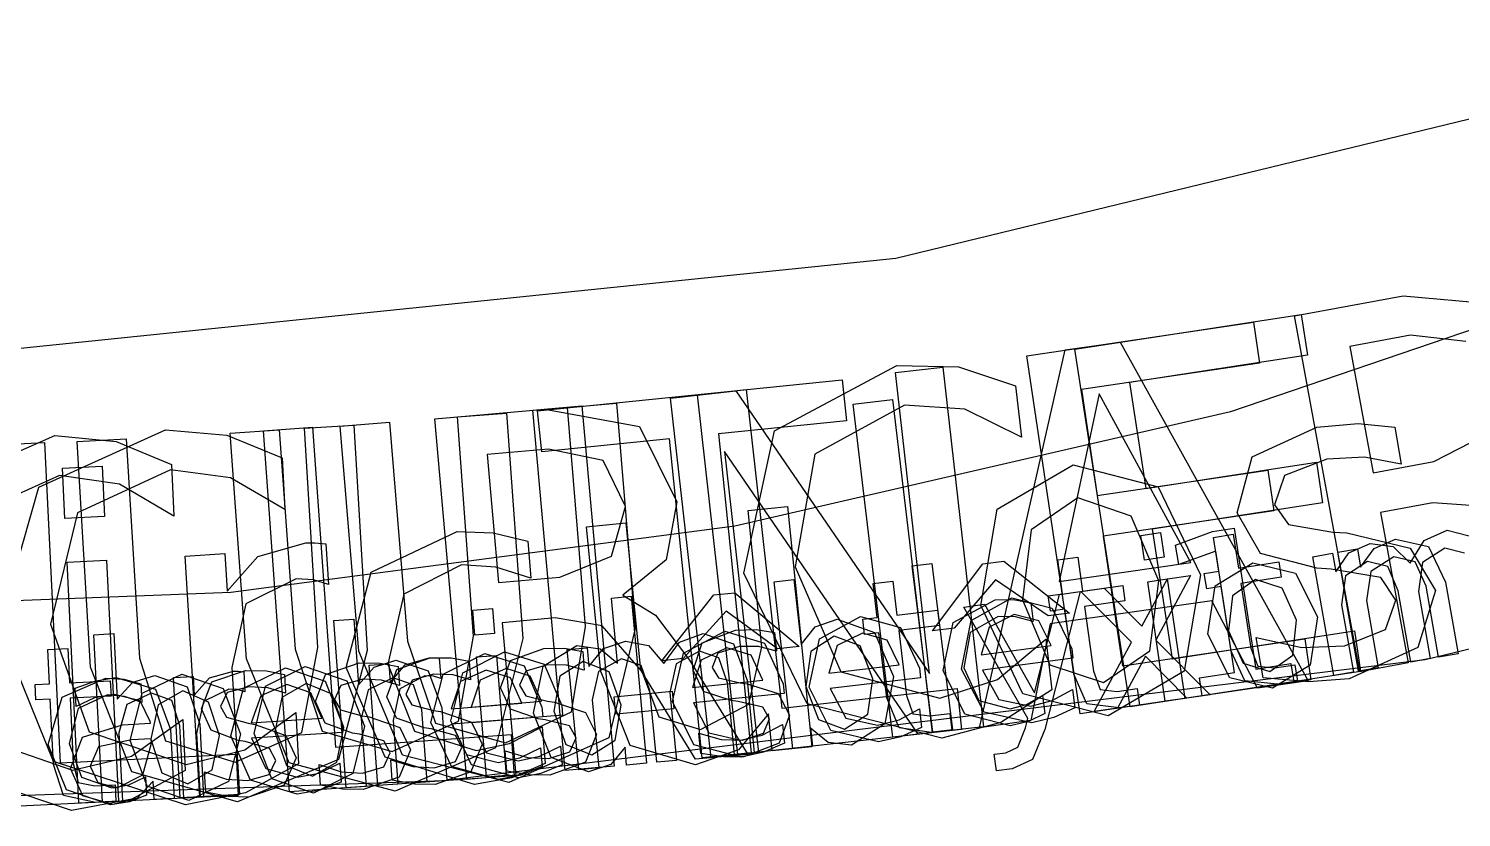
# Model space of a CAD drawing. Extents: x 0.6 to 75.4, y 0.2 to 29.1.
# Drawn here: x 61.08 to 66.25, y 14 to 16.85 of the extents above; entities that cross this region are included whole.
import ezdxf

# ---------------------------------------------------------------- set-up
doc = ezdxf.new("R2010")
doc.units = 0

msp = doc.modelspace()

# ---------------------------------------------------------------- linework, layer by layer
at = {"layer": '#controlline'}
for p, q in [((64.6854, 15.6643), (65.502492, 15.785639)), ((65.502492, 15.785639), (65.524336, 15.638491)), ((64.211182, 15.603989), (64.381599, 15.62335)), ((64.381599, 15.62335), (64.528987, 14.32524)), ((64.877283, 14.372017), (64.6854, 15.6643)), ((65.524336, 15.638491), (64.882089, 15.54312)), ((64.334482, 14.518029), (64.211182, 15.603989)), ((63.3991, 15.5118), (63.635596, 15.538639)), ((63.546488, 14.21369), (63.3991, 15.5118)), ((63.635596, 15.538639), (64.334482, 14.518029)), ((64.882089, 15.54312), (64.9389, 15.160543)), ((62.9031, 15.4686), (63.079153, 15.484376)), ((63.019739, 14.16736), (62.9031, 15.4686)), ((63.079153, 15.484376), (63.195795, 14.183136)), ((61.9312, 15.3941), (62.107513, 15.406715)), ((62.107513, 15.406715), (62.190097, 14.251965)), ((62.024398, 14.090975), (61.9312, 15.3941)), ((60.9633, 15.3432), (61.13985, 15.351864)), ((61.13985, 15.351864), (61.196503, 14.195554)), ((64.292491, 14.2984), (63.593605, 15.31901)), ((63.593605, 15.31901), (63.716905, 14.23305)), ((64.9389, 15.160543), (65.554316, 15.251929)), ((65.554316, 15.251929), (65.57616, 15.104784)), ((65.57616, 15.104784), (64.960747, 15.013395)), ((64.960747, 15.013395), (65.030284, 14.545127)), ((65.030284, 14.545127), (65.68811, 14.642812)), ((65.68811, 14.642812), (65.709954, 14.495667)), ((65.709954, 14.495667), (64.877283, 14.372017)), ((64.528987, 14.32524), (64.292491, 14.2984)), ((62.190097, 14.251965), (62.824642, 14.297347)), ((62.824642, 14.297347), (62.835253, 14.148966)), ((61.196503, 14.195554), (61.831903, 14.226686)), ((61.831903, 14.226686), (61.839185, 14.078105)), ((63.716905, 14.23305), (63.546488, 14.21369)), ((63.195795, 14.183136), (63.019739, 14.16736)), ((62.835253, 14.148966), (62.024398, 14.090975)), ((61.839185, 14.078105), (61.027232, 14.038326))]:
    msp.add_line(p, q, dxfattribs=at)
at = {"layer": '#lasercut'}
for p, q in [((62.9198, 15.4662), (64.01928, 15.578451)), ((64.01928, 15.578451), (64.034379, 15.430462)), ((62.934902, 15.318217), (62.9198, 15.4662)), ((62.630274, 15.444571), (62.807439, 15.457469)), ((62.68796, 14.652998), (62.630274, 15.444571)), ((62.807439, 15.457469), (62.866717, 14.644074)), ((64.034379, 15.430462), (63.573, 15.383356)), ((60.718816, 15.17481), (61.177531, 15.377437)), ((61.177531, 15.377437), (61.399228, 15.355791)), ((61.399228, 15.355791), (61.598299, 15.27181)), ((61.8099, 15.3848), (61.987065, 15.397697)), ((61.869178, 14.571378), (61.8099, 15.3848)), ((61.987065, 15.397697), (62.044754, 14.606122)), ((63.396281, 15.365322), (62.934902, 15.318217)), ((63.513869, 14.213612), (63.396281, 15.365322)), ((63.573, 15.383356), (63.690585, 14.231646)), ((61.598299, 15.27181), (61.5983, 15.2718)), ((61.5983, 15.2718), (61.606597, 15.085598)), ((61.194491, 15.232788), (60.857922, 15.080278)), ((61.410495, 15.201244), (61.194491, 15.232788)), ((61.606597, 15.085598), (61.410495, 15.201244)), ((62.634039, 14.345495), (62.68796, 14.652998)), ((62.866717, 14.644074), (62.768219, 14.249976)), ((62.044754, 14.606122), (62.142688, 14.30969)), ((62.022899, 14.195659), (61.869178, 14.571378)), ((61.454229, 14.219532), (61.639271, 14.352154)), ((61.639271, 14.352154), (61.647484, 14.167702)), ((62.395477, 14.235987), (62.634039, 14.345495)), ((60.893126, 14.290011), (61.241882, 14.168904)), ((62.142688, 14.30969), (62.395477, 14.235987)), ((61.241882, 14.168904), (61.454229, 14.219532)), ((62.768219, 14.249976), (62.405908, 14.092843)), ((63.690585, 14.231646), (63.513869, 14.213612)), ((61.237853, 14.023322), (60.762975, 14.183483)), ((61.647484, 14.167702), (61.454997, 14.064527)), ((62.405908, 14.092843), (62.022899, 14.195659)), ((61.454997, 14.064527), (61.237853, 14.023322))]:
    msp.add_line(p, q, dxfattribs=at)
at = {"layer": '#opensource'}
for p, q in [((64.8587, 15.6883), (65.675115, 15.814098)), ((65.675115, 15.814098), (65.697777, 15.667074)), ((65.057684, 14.397083), (64.8587, 15.6883)), ((65.697777, 15.667074), (65.056061, 15.568195)), ((63.774081, 15.393292), (64.2163, 15.62976)), ((64.2163, 15.62976), (64.438999, 15.624793)), ((64.438999, 15.624793), (64.64381, 15.555984)), ((65.056061, 15.568195), (65.114964, 15.185934)), ((64.6438, 15.556), (64.666039, 15.370944)), ((64.64381, 15.555984), (64.6438, 15.556)), ((62.54884, 15.436989), (62.946285, 15.472453)), ((62.946285, 15.472453), (63.287553, 15.408902)), ((64.24405, 15.48679), (63.919876, 15.309456)), ((64.461815, 15.47155), (64.24405, 15.48679)), ((64.666039, 15.370944), (64.461815, 15.47155)), ((62.079083, 15.403929), (62.256403, 15.41454)), ((62.256403, 15.41454), (62.305109, 14.600445)), ((62.664955, 14.135709), (62.54884, 15.436989)), ((63.287553, 15.408902), (63.422495, 15.137179)), ((61.258, 15.3548), (61.43532, 15.365411)), ((61.30671, 14.54071), (61.258, 15.3548)), ((61.43532, 15.365411), (61.482719, 14.573155)), ((62.126485, 14.611673), (62.079083, 15.403929)), ((63.66387, 14.88032), (63.774081, 15.393292)), ((62.959194, 15.327789), (62.737809, 15.308036)), ((62.737809, 15.308036), (62.77903, 14.846092)), ((63.156154, 15.286502), (62.959194, 15.327789)), ((63.919876, 15.309456), (63.848914, 14.902557)), ((63.236845, 15.120632), (63.156154, 15.286502)), ((65.114964, 15.185934), (65.729869, 15.280681)), ((65.729869, 15.280681), (65.752531, 15.133657)), ((63.186953, 14.941353), (63.236845, 15.120632)), ((63.422495, 15.137179), (63.38317, 14.928095)), ((65.752531, 15.133657), (65.137626, 15.03891)), ((65.137626, 15.03891), (65.20972, 14.571028)), ((63.000413, 14.865848), (63.186953, 14.941353)), ((63.38317, 14.928095), (63.227601, 14.800881)), ((63.848914, 14.902557), (64.014268, 14.524061)), ((62.77903, 14.846092), (63.000413, 14.865848)), ((63.89249, 14.408069), (63.66387, 14.88032)), ((63.2276, 14.8009), (63.344731, 14.72877)), ((63.227601, 14.800881), (63.2276, 14.8009)), ((62.98369, 14.718505), (62.79194, 14.701403)), ((62.79194, 14.701403), (62.841016, 14.151428)), ((63.152233, 14.690509), (62.98369, 14.718505)), ((63.293217, 14.528262), (63.152233, 14.690509)), ((63.344731, 14.72877), (63.468206, 14.56584)), ((64.579076, 14.495876), (64.753647, 14.64201)), ((64.753647, 14.64201), (64.775689, 14.458693)), ((65.20972, 14.571028), (65.867004, 14.672306)), ((65.867004, 14.672306), (65.889666, 14.52528)), ((62.068573, 14.304898), (62.126485, 14.611673)), ((62.305109, 14.600445), (62.2015, 14.207657)), ((61.45554, 14.163026), (61.30671, 14.54071)), ((61.482719, 14.573155), (61.576798, 14.275473)), ((63.48948, 14.209298), (63.293217, 14.528262)), ((63.468206, 14.56584), (63.678614, 14.226175)), ((64.014268, 14.524061), (64.371129, 14.42946)), ((64.371129, 14.42946), (64.579076, 14.495876)), ((65.889666, 14.52528), (65.057684, 14.397083)), ((64.775689, 14.458693), (64.591486, 14.341368)), ((64.378044, 14.283987), (63.89249, 14.408069)), ((64.591486, 14.341368), (64.378044, 14.283987)), ((61.576798, 14.275473), (61.828608, 14.198495)), ((61.828608, 14.198495), (62.068573, 14.304898)), ((63.678614, 14.226175), (63.48948, 14.209298)), ((62.2015, 14.207657), (61.83718, 14.055243)), ((61.83718, 14.055243), (61.45554, 14.163026)), ((62.841016, 14.151428), (62.664955, 14.135709))]:
    msp.add_line(p, q, dxfattribs=at)
at = {"layer": '#vuelocircular'}
for p, q in [((65.651044, 15.809412), (66.043499, 15.881531)), ((66.043499, 15.881531), (66.389187, 15.849857)), ((65.887175, 14.524472), (65.651044, 15.809412)), ((66.069754, 15.738659), (65.85115, 15.698496)), ((66.269691, 15.715799), (66.069754, 15.738659)), ((64.514844, 14.321545), (64.823025, 15.685602)), ((64.823025, 15.685602), (65.021382, 15.714061)), ((65.021382, 15.714061), (65.699782, 14.491561)), ((65.85115, 15.698496), (65.934976, 15.242355)), ((63.4967, 15.5236), (63.672366, 15.543243)), ((63.641785, 14.225242), (63.4967, 15.5236)), ((63.672366, 15.543243), (63.800941, 14.392713)), ((64.9465, 15.5274), (64.801503, 14.849774)), ((65.277039, 14.918001), (64.9465, 15.5274)), ((63.027559, 15.4785), (63.204594, 15.493119)), ((63.092885, 14.687522), (63.027559, 15.4785)), ((63.204594, 15.493119), (63.271718, 14.680337)), ((62.2078, 15.4108), (62.384832, 15.425419)), ((62.274927, 14.598012), (62.2078, 15.4108)), ((62.384832, 15.425419), (62.450158, 14.634438)), ((61.11961, 15.190977), (61.576479, 15.397733)), ((61.576479, 15.397733), (61.798362, 15.37809)), ((61.798362, 15.37809), (61.998184, 15.29591)), ((66.153577, 15.282526), (66.332322, 15.374985)), ((61.594743, 15.253245), (61.259565, 15.097701)), ((61.811024, 15.223651), (61.594743, 15.253245)), ((61.998184, 15.29591), (61.9982, 15.2959)), ((61.9982, 15.2959), (62.008162, 15.10978)), ((65.934976, 15.242355), (66.153577, 15.282526)), ((62.008162, 15.10978), (61.811024, 15.223651)), ((60.975773, 14.686398), (61.11961, 15.190977)), ((61.259565, 15.097701), (61.161897, 14.696376)), ((66.15057, 15.13428), (65.961227, 15.099485)), ((65.961227, 15.099485), (66.061024, 14.556419)), ((66.320981, 15.122004), (66.15057, 15.13428)), ((64.801503, 14.849774), (65.277039, 14.918001)), ((65.352485, 14.780303), (64.769544, 14.696666)), ((65.517884, 14.465456), (65.352485, 14.780303)), ((61.172719, 14.200087), (60.975773, 14.686398)), ((61.161897, 14.696376), (61.301902, 14.307787)), ((63.041933, 14.379513), (63.092885, 14.687522)), ((64.769544, 14.696666), (64.699341, 14.348017)), ((62.450158, 14.634438), (62.550951, 14.338963)), ((63.271718, 14.680337), (63.17703, 14.285305)), ((62.432269, 14.223794), (62.274927, 14.598012)), ((66.061024, 14.556419), (65.887175, 14.524472)), ((65.699782, 14.491561), (65.517884, 14.465456)), ((63.800941, 14.392713), (64.433169, 14.463367)), ((64.433169, 14.463367), (64.449679, 14.315528)), ((61.863617, 14.242373), (62.047454, 14.376663)), ((62.047454, 14.376663), (62.057332, 14.19229)), ((62.80444, 14.267705), (63.041933, 14.379513)), ((62.550951, 14.338963), (62.80444, 14.267705)), ((64.699341, 14.348017), (64.514844, 14.321545)), ((61.301902, 14.307787), (61.651736, 14.189832)), ((63.17703, 14.285305), (62.816252, 14.124681)), ((64.449679, 14.315528), (63.641785, 14.225242)), ((61.651736, 14.189832), (61.863617, 14.242373)), ((62.816252, 14.124681), (62.432269, 14.223794)), ((61.649019, 14.044219), (61.172719, 14.200087)), ((62.057332, 14.19229), (61.865785, 14.087382)), ((61.865785, 14.087382), (61.649019, 14.044219))]:
    msp.add_line(p, q, dxfattribs=at)
at = {"layer": '1mm wire outer'}
for p, q in [((65.222131, 14.981492), (65.355055, 15.030401)), ((65.355055, 15.030401), (65.432692, 15.042423)), ((65.432692, 15.042423), (65.511395, 14.533946)), ((66.0683, 14.9164), (66.119185, 14.997604)), ((66.119185, 14.997604), (66.201782, 15.035416)), ((66.201782, 15.035416), (66.313483, 15.006474)), ((65.233081, 14.910772), (65.222131, 14.981492)), ((65.366772, 14.959803), (65.233081, 14.910772)), ((65.434531, 14.522043), (65.366772, 14.959803)), ((65.717134, 14.939624), (65.787998, 14.95207)), ((65.787998, 14.95207), (65.79971, 14.885421)), ((65.79971, 14.885421), (65.847318, 14.953806)), ((65.847318, 14.953806), (65.924076, 14.986642)), ((65.924076, 14.986642), (66.007541, 14.976821)), ((66.007541, 14.976821), (66.0683, 14.91642)), ((66.193017, 14.970711), (66.112843, 14.919112)), ((66.264916, 14.952536), (66.193017, 14.970711)), ((64.345205, 14.671442), (64.526708, 14.913476)), ((64.526708, 14.913476), (64.6023, 14.9233)), ((64.6023, 14.9233), (64.839635, 14.735696)), ((65.792519, 14.510616), (65.717134, 14.939624)), ((65.914537, 14.921788), (65.835199, 14.869938)), ((65.987204, 14.903754), (65.914537, 14.921788)), ((66.025123, 14.816042), (65.987204, 14.903754)), ((66.0683, 14.91642), (66.0683, 14.9164)), ((66.112843, 14.919112), (66.098478, 14.814317)), ((64.572622, 14.855909), (64.422725, 14.681518)), ((64.762114, 14.725621), (64.572622, 14.855909)), ((65.835199, 14.869938), (65.820778, 14.765527)), ((66.070219, 14.559403), (66.025123, 14.816042)), ((66.098478, 14.814317), (66.141083, 14.571849)), ((64.839635, 14.735696), (64.762114, 14.725621)), ((65.820778, 14.765527), (65.863382, 14.523062)), ((64.422725, 14.681518), (64.345205, 14.671442)), ((65.511395, 14.533946), (65.638226, 14.553589)), ((65.638226, 14.553589), (65.648329, 14.488252)), ((66.141083, 14.571849), (66.070219, 14.559403)), ((65.3077, 14.5024), (65.434531, 14.522043)), ((65.317799, 14.437091), (65.3077, 14.5024)), ((65.648329, 14.488252), (65.317799, 14.437091)), ((65.863382, 14.523062), (65.792519, 14.510616))]:
    msp.add_line(p, q, dxfattribs=at)
at = {"layer": 'all text'}
for p, q in [((66.122944, 14.568578), (69.198456, 15.311491)), ((62.579654, 14.131293), (66.122944, 14.568578)), ((58.792676, 13.998756), (62.579654, 14.131293))]:
    msp.add_line(p, q, dxfattribs=at)
at = {"layer": 'github'}
for p, q in [((64.058, 15.4901), (64.200104, 15.507118)), ((64.20186, 14.28838), (64.058, 15.4901)), ((64.200104, 15.507118), (64.343964, 14.305398)), ((65.498272, 15.29968), (65.73115, 15.40656)), ((65.73115, 15.40656), (65.880366, 15.419739)), ((65.880366, 15.419739), (66.013496, 15.406588)), ((66.013496, 15.406588), (66.0135, 15.4065)), ((66.0135, 15.4065), (66.03588, 15.273023)), ((61.205218, 15.258831), (61.348166, 15.265774)), ((61.214021, 15.077814), (61.205218, 15.258831)), ((61.348166, 15.265774), (61.356972, 15.084757)), ((64.577915, 15.110706), (64.852308, 15.271573)), ((64.852308, 15.271573), (65.159521, 15.191986)), ((64.852308, 15.271573), (64.852308, 15.271573)), ((65.443744, 15.098097), (65.498272, 15.29968)), ((65.767839, 15.291142), (65.615216, 15.232425)), ((65.90389, 15.298197), (65.767839, 15.291142)), ((66.03588, 15.273023), (65.90389, 15.298197)), ((65.615216, 15.232425), (65.579261, 15.127021)), ((64.8691, 15.1514), (64.70133, 15.036849)), ((65.061186, 15.086354), (64.8691, 15.1514)), ((64.8691, 15.1514), (64.8691, 15.1514)), ((65.159521, 15.191986), (65.311565, 14.873947)), ((63.679153, 15.105894), (63.821554, 15.120231)), ((63.728672, 14.614464), (63.679153, 15.105894)), ((63.821554, 15.120231), (63.908891, 14.253457)), ((64.519658, 14.763277), (64.577915, 15.110706)), ((65.528416, 14.950616), (65.443744, 15.098097)), ((65.579261, 15.127021), (65.629841, 15.055845)), ((61.356972, 15.084757), (61.214021, 15.077814)), ((63.095628, 15.047107), (63.238029, 15.061444)), ((63.1485, 14.5224), (63.095628, 15.047107)), ((63.238029, 15.061444), (63.290353, 14.542153)), ((65.161347, 14.852956), (65.061186, 15.086354)), ((65.629841, 15.055845), (65.789838, 15.028272)), ((62.319, 14.883356), (62.629786, 15.030061)), ((62.629786, 15.030061), (62.759602, 15.026139)), ((62.759602, 15.026139), (62.884494, 14.9953)), ((62.884494, 14.9953), (62.8845, 14.9953)), ((62.8845, 14.9953), (62.894886, 14.861919)), ((64.70133, 15.036849), (64.6691, 14.784164)), ((65.789838, 15.028272), (65.839969, 15.025732)), ((65.839969, 15.025732), (66.068532, 14.970207)), ((61.647871, 14.94184), (61.791502, 14.950561)), ((61.700613, 14.072275), (61.647871, 14.94184)), ((61.791502, 14.950561), (61.799687, 14.81547)), ((61.909813, 14.939817), (62.082922, 14.989279)), ((62.082922, 14.989279), (62.115674, 14.988997)), ((62.115674, 14.988997), (62.155599, 14.985949)), ((62.155599, 14.985949), (62.1653, 14.8392)), ((65.732042, 14.898007), (65.528416, 14.950616)), ((66.068532, 14.970207), (66.159605, 14.817488)), ((61.2217, 14.9201), (61.364651, 14.927043)), ((61.264013, 14.049964), (61.2217, 14.9201)), ((61.364651, 14.927043), (61.406964, 14.056907)), ((61.799687, 14.81547), (61.909813, 14.939817)), ((62.645416, 14.909569), (62.436721, 14.804368)), ((62.769272, 14.902062), (62.645416, 14.909569)), ((62.894886, 14.861919), (62.769272, 14.902062)), ((65.783068, 14.894733), (65.732042, 14.898007)), ((65.962505, 14.864095), (65.783068, 14.894733)), ((62.048745, 14.859407), (61.867214, 14.768913)), ((62.111283, 14.85619), (62.048745, 14.859407)), ((62.1653, 14.8392), (62.111283, 14.85619)), ((62.228723, 14.540064), (62.319, 14.883356)), ((65.129117, 14.600271), (65.161347, 14.852956)), ((65.311565, 14.873947), (65.252535, 14.526413)), ((66.016421, 14.782437), (65.962505, 14.864095)), ((62.436721, 14.804368), (62.379164, 14.551788)), ((66.159605, 14.817488), (66.096255, 14.612059)), ((61.867214, 14.768913), (61.816476, 14.539071)), ((64.670932, 14.445134), (64.519658, 14.763277)), ((64.6691, 14.784164), (64.768705, 14.549115)), ((65.978933, 14.676776), (66.016421, 14.782437)), ((65.537431, 14.501778), (65.51299, 14.647529)), ((65.51299, 14.647529), (65.677472, 14.612017)), ((65.83117, 14.617295), (65.978933, 14.676776)), ((63.681538, 14.407237), (63.728672, 14.614464)), ((64.962115, 14.485827), (65.129117, 14.600271)), ((65.677472, 14.612017), (65.83117, 14.617295)), ((66.096255, 14.612059), (65.847911, 14.498645)), ((61.816476, 14.539071), (61.844247, 14.080996)), ((62.370187, 14.216389), (62.228723, 14.540064)), ((62.379164, 14.551788), (62.47521, 14.310392)), ((63.290353, 14.542153), (63.356972, 14.362025)), ((64.768705, 14.549115), (64.962115, 14.485827)), ((63.148507, 14.522389), (63.1485, 14.5224)), ((63.253268, 14.258545), (63.148507, 14.522389)), ((65.252535, 14.526413), (64.978912, 14.365654)), ((65.701379, 14.48826), (65.537431, 14.501778)), ((65.847911, 14.498645), (65.701379, 14.48826)), ((64.978912, 14.365654), (64.670932, 14.445134)), ((63.50708, 14.31539), (63.681538, 14.407237)), ((63.753087, 14.37223), (63.644211, 14.242433)), ((63.766493, 14.23912), (63.753087, 14.37223)), ((62.818875, 14.265384), (62.936697, 14.325277)), ((62.936697, 14.325277), (62.94697, 14.193445)), ((63.356972, 14.362025), (63.50708, 14.31539)), ((62.47521, 14.310392), (62.697621, 14.23956)), ((64.343964, 14.305398), (64.20186, 14.28838)), ((62.697621, 14.23956), (62.818875, 14.265384)), ((63.489381, 14.188526), (63.253268, 14.258545)), ((63.644211, 14.242433), (63.489381, 14.188526)), ((63.908891, 14.253457), (63.766493, 14.23912)), ((62.691536, 14.117378), (62.370187, 14.216389)), ((62.94697, 14.193445), (62.826156, 14.141903)), ((62.826156, 14.141903), (62.691536, 14.117378)), ((61.844247, 14.080996), (61.700613, 14.072275)), ((61.406964, 14.056907), (61.264013, 14.049964))]:
    msp.add_line(p, q, dxfattribs=at)
at = {"layer": 'join inner parts here'}
for p, q in [((63.367579, 14.564266), (63.555375, 14.801448)), ((63.555375, 14.801448), (63.6312, 14.8093)), ((63.6312, 14.8093), (63.863525, 14.615529)), ((63.599763, 14.742704), (63.445337, 14.57231)), ((63.785767, 14.607486), (63.599763, 14.742704)), ((61.318223, 14.658087), (61.390071, 14.661897)), ((61.350216, 14.053785), (61.318223, 14.658087)), ((61.390071, 14.661897), (61.402602, 14.424991)), ((62.649968, 14.520802), (62.800186, 14.596468)), ((62.800186, 14.596468), (62.943242, 14.551347)), ((63.863525, 14.615529), (63.785767, 14.607486)), ((61.858854, 14.46543), (62.010458, 14.53828)), ((62.010458, 14.53828), (62.15265, 14.490497)), ((62.311452, 14.548049), (62.383207, 14.553327)), ((62.34334, 14.113636), (62.311452, 14.548049)), ((62.383207, 14.553327), (62.388174, 14.485839)), ((62.388174, 14.485839), (62.442443, 14.548704)), ((62.442443, 14.548704), (62.528678, 14.574527)), ((62.528678, 14.574527), (62.545047, 14.574558)), ((62.545047, 14.574558), (62.565029, 14.573429)), ((62.565029, 14.573429), (62.5708, 14.5001)), ((62.805986, 14.536076), (62.713045, 14.494422)), ((62.893367, 14.508192), (62.805986, 14.536076)), ((62.943242, 14.551347), (63.007086, 14.402489)), ((63.445337, 14.57231), (63.367579, 14.564266)), ((61.402602, 14.424991), (61.459695, 14.48682)), ((61.459695, 14.48682), (61.539059, 14.510499)), ((61.539059, 14.510499), (61.654931, 14.469898)), ((62.015109, 14.477798), (61.921408, 14.437886)), ((62.101957, 14.448292), (62.015109, 14.477798)), ((62.15265, 14.490497), (62.213708, 14.340476)), ((62.512394, 14.509385), (62.422207, 14.462991)), ((62.543678, 14.508256), (62.512394, 14.509385)), ((62.5708, 14.5001), (62.543678, 14.508256)), ((62.606604, 14.347063), (62.649968, 14.520802)), ((62.713045, 14.494422), (62.67983, 14.396062)), ((62.934052, 14.417514), (62.893367, 14.508192)), ((61.526447, 14.447512), (61.437135, 14.405786)), ((61.60031, 14.420645), (61.526447, 14.447512)), ((61.654931, 14.469898), (61.700594, 14.335617)), ((61.812262, 14.29253), (61.858854, 14.46543)), ((61.921408, 14.437886), (61.886362, 14.340159)), ((62.140943, 14.356869), (62.101957, 14.448292)), ((62.422207, 14.462991), (62.398303, 14.347757)), ((61.437135, 14.405786), (61.409053, 14.303433)), ((61.62928, 14.329487), (61.60031, 14.420645)), ((62.67983, 14.396062), (62.934052, 14.417514)), ((63.007086, 14.402489), (63.0071, 14.4025)), ((63.0071, 14.4025), (63.009979, 14.367617)), ((61.643052, 14.069281), (61.62928, 14.329487)), ((61.700594, 14.335617), (61.7006, 14.3356)), ((61.7006, 14.3356), (61.714514, 14.073063)), ((61.886362, 14.340159), (62.140943, 14.356869)), ((62.2137, 14.3405), (62.215958, 14.305569)), ((62.213708, 14.340476), (62.2137, 14.3405)), ((62.398303, 14.347757), (62.415095, 14.118914)), ((62.68062, 14.188514), (62.606604, 14.347063)), ((63.009979, 14.367617), (62.682082, 14.340439)), ((62.682082, 14.340439), (62.735577, 14.231699)), ((61.409053, 14.303433), (61.422064, 14.057595)), ((61.883308, 14.132626), (61.812262, 14.29253)), ((62.215958, 14.305569), (61.887612, 14.284516)), ((61.887612, 14.284516), (61.939072, 14.174799)), ((62.735577, 14.231699), (62.849606, 14.202515)), ((62.849606, 14.202515), (62.928227, 14.219166)), ((62.928227, 14.219166), (63.002463, 14.255756)), ((63.002463, 14.255756), (63.008051, 14.188316)), ((61.939072, 14.174799), (62.052537, 14.143492)), ((62.131455, 14.158675), (62.206359, 14.193877)), ((62.206359, 14.193877), (62.210677, 14.126344)), ((62.850354, 14.141696), (62.68062, 14.188514)), ((63.008051, 14.188316), (62.931425, 14.156992)), ((62.052136, 14.082653), (61.883308, 14.132626)), ((62.052537, 14.143492), (62.131455, 14.158675)), ((62.210677, 14.126344), (62.133481, 14.096454)), ((62.415095, 14.118914), (62.34334, 14.113636)), ((62.931425, 14.156992), (62.850354, 14.141696)), ((61.714514, 14.073063), (61.643052, 14.069281)), ((62.133481, 14.096454), (62.052136, 14.082653)), ((61.422064, 14.057595), (61.350216, 14.053785))]:
    msp.add_line(p, q, dxfattribs=at)
at = {"layer": 'Layer 1'}
for p, q in [((64.212991, 16.016968), (67.619288, 16.845365)), ((67.951685, 16.323487), (65.419704, 15.46286)), ((60.729046, 15.65926), (64.212991, 16.016968)), ((65.419704, 15.46286), (63.630956, 15.049499)), ((63.630956, 15.049499), (61.812199, 14.809999)), ((61.812199, 14.809999), (59.977956, 14.739089))]:
    msp.add_line(p, q, dxfattribs=at)
at = {"layer": 'put printed inside'}
for p, q in [((65.358319, 15.009175), (65.4294, 15.0203)), ((65.377454, 14.88699), (65.358319, 15.009175)), ((65.4294, 15.0203), (65.448535, 14.898115)), ((65.448535, 14.898115), (65.594159, 14.920919)), ((65.594159, 14.920919), (65.602766, 14.865973)), ((64.130253, 14.843037), (64.2017, 14.8516)), ((64.144985, 14.720242), (64.130253, 14.843037)), ((64.2017, 14.8516), (64.216432, 14.728805)), ((65.100372, 14.688907), (65.192472, 14.859022)), ((65.276, 14.8711), (65.150456, 14.638775)), ((65.192472, 14.859022), (65.276, 14.8711)), ((65.325582, 14.878862), (65.377454, 14.88699)), ((65.334189, 14.823916), (65.325582, 14.878862)), ((65.602766, 14.865973), (65.457142, 14.843169)), ((65.457142, 14.843169), (65.493704, 14.609554)), ((63.186633, 14.790027), (63.257903, 14.796462)), ((63.2078, 14.5553), (63.186633, 14.790027)), ((63.257903, 14.796462), (63.312293, 14.193763)), ((64.484664, 14.708735), (64.63112, 14.791446)), ((64.63112, 14.791446), (64.776157, 14.753163)), ((64.880315, 14.813872), (64.963839, 14.825951)), ((65.063237, 14.63049), (64.880315, 14.813872)), ((64.963839, 14.825951), (65.100372, 14.688907)), ((65.386062, 14.832044), (65.334189, 14.823916)), ((65.422624, 14.598429), (65.386062, 14.832044)), ((62.685928, 14.746706), (62.757251, 14.75252)), ((62.693291, 14.656386), (62.685928, 14.746706)), ((62.757251, 14.75252), (62.764617, 14.6622)), ((64.216432, 14.728805), (64.362781, 14.746359)), ((64.362781, 14.746359), (64.369385, 14.69114)), ((64.776157, 14.753163), (64.846998, 14.607505)), ((62.184882, 14.708919), (62.256639, 14.71414)), ((62.228883, 14.105373), (62.184882, 14.708919)), ((62.256639, 14.71414), (62.273883, 14.477531)), ((64.092856, 14.714005), (64.144985, 14.720242)), ((64.09946, 14.658786), (64.092856, 14.714005)), ((64.369385, 14.69114), (64.223036, 14.673585)), ((64.449598, 14.533134), (64.484664, 14.708735)), ((64.548911, 14.685376), (64.520401, 14.585549)), ((64.63977, 14.731393), (64.548911, 14.685376)), ((64.728376, 14.707686), (64.63977, 14.731393)), ((64.77332, 14.619043), (64.728376, 14.707686)), ((62.764617, 14.6622), (62.693291, 14.656386)), ((63.44633, 14.591646), (63.595036, 14.67025)), ((63.595036, 14.67025), (63.738949, 14.627948)), ((64.151589, 14.665023), (64.09946, 14.658786)), ((64.179726, 14.430245), (64.151589, 14.665023)), ((64.223036, 14.673585), (64.251173, 14.438807)), ((65.150456, 14.638775), (65.346439, 14.441172)), ((61.152933, 14.604613), (61.2248, 14.608)), ((61.158746, 14.481073), (61.152933, 14.604613)), ((61.2248, 14.608), (61.230614, 14.484463)), ((62.6997, 14.5777), (62.771026, 14.583514)), ((62.771026, 14.583514), (62.806386, 14.149369)), ((62.939328, 14.544748), (63.061874, 14.619065)), ((63.061874, 14.619065), (63.145702, 14.607494)), ((63.145702, 14.607494), (63.207814, 14.555305)), ((63.406393, 14.417089), (63.44633, 14.591646)), ((63.601995, 14.609999), (63.509892, 14.566528)), ((63.68991, 14.583837), (63.601995, 14.609999)), ((63.732367, 14.493975), (63.68991, 14.583837)), ((63.738949, 14.627948), (63.805709, 14.480374)), ((64.520401, 14.585549), (64.77332, 14.619043)), ((64.846998, 14.607505), (64.847, 14.6075)), ((64.847, 14.6075), (64.851544, 14.572792)), ((64.928428, 14.380715), (65.063237, 14.63049)), ((65.112937, 14.580302), (65.011955, 14.392794)), ((65.262913, 14.429093), (65.112937, 14.580302)), ((65.471186, 14.49187), (65.422624, 14.598429)), ((65.493704, 14.609554), (65.518512, 14.544155)), ((62.273883, 14.477531), (62.329735, 14.540486)), ((62.329735, 14.540486), (62.40861, 14.565745)), ((62.40861, 14.565745), (62.525266, 14.527456)), ((62.525266, 14.527456), (62.573594, 14.394109)), ((62.73506, 14.143555), (62.6997, 14.5777)), ((62.905027, 14.375302), (62.939328, 14.544748)), ((63.084678, 14.560982), (62.999648, 14.508009)), ((63.177823, 14.52409), (63.084678, 14.560982)), ((63.207814, 14.555305), (63.2078, 14.5553)), ((63.509892, 14.566528), (63.478616, 14.467533)), ((64.531053, 14.378273), (64.449598, 14.533134)), ((64.851544, 14.572792), (64.525307, 14.530095)), ((64.525307, 14.530095), (64.583905, 14.424016)), ((65.518512, 14.544155), (65.579647, 14.538369)), ((65.579647, 14.538369), (65.652265, 14.549743)), ((65.652265, 14.549743), (65.661522, 14.490572)), ((61.106301, 14.478533), (61.158746, 14.481073)), ((61.108841, 14.422981), (61.106301, 14.478533)), ((61.230614, 14.484463), (61.377849, 14.491377)), ((61.377849, 14.491377), (61.380389, 14.435825)), ((61.492416, 14.447001), (61.635813, 14.515776)), ((61.635813, 14.515776), (61.785588, 14.463376)), ((61.635813, 14.515776), (61.635813, 14.515776)), ((62.397239, 14.502512), (62.308771, 14.459016)), ((62.471619, 14.47714), (62.397239, 14.502512)), ((62.502398, 14.386578), (62.471619, 14.47714)), ((62.999648, 14.508009), (62.978622, 14.381935)), ((63.221474, 14.403852), (63.177823, 14.52409)), ((63.478616, 14.467533), (63.732367, 14.493975)), ((63.8057, 14.4804), (63.809284, 14.445579)), ((63.805709, 14.480374), (63.8057, 14.4804)), ((65.588901, 14.479199), (65.471186, 14.49187)), ((65.661522, 14.490572), (65.588901, 14.479199)), ((61.161286, 14.425521), (61.108841, 14.422981)), ((61.172378, 14.189324), (61.161286, 14.425521)), ((61.380389, 14.435825), (61.233154, 14.42891)), ((61.233154, 14.42891), (61.244245, 14.192713)), ((61.448977, 14.276305), (61.492416, 14.447001)), ((61.6392, 14.4552), (61.550853, 14.40508)), ((61.732212, 14.41482), (61.6392, 14.455201)), ((61.6392, 14.455201), (61.6392, 14.4552)), ((61.785588, 14.463376), (61.848157, 14.298598)), ((62.308771, 14.459016), (62.28275, 14.356124)), ((63.809284, 14.445579), (63.481983, 14.411975)), ((64.224425, 14.32201), (64.179726, 14.430245)), ((64.251173, 14.438807), (64.27361, 14.372559)), ((64.583905, 14.424016), (64.69919, 14.400281)), ((64.77693, 14.420657), (64.849349, 14.460727)), ((64.849349, 14.460727), (64.858126, 14.393629)), ((65.346439, 14.441172), (65.262913, 14.429093)), ((61.550853, 14.40508), (61.524296, 14.28051)), ((61.77244, 14.29437), (61.732212, 14.41482)), ((62.521335, 14.126697), (62.502398, 14.386578)), ((62.573594, 14.394109), (62.5736, 14.3941)), ((62.5736, 14.3941), (62.592706, 14.13189)), ((62.969108, 14.214735), (62.905027, 14.375302)), ((62.978622, 14.381935), (62.978608, 14.381934)), ((62.978608, 14.381934), (63.021907, 14.261276)), ((63.200082, 14.277354), (63.221474, 14.403852)), ((63.48351, 14.260024), (63.406393, 14.417089)), ((63.481983, 14.411975), (63.537609, 14.304307)), ((64.27361, 14.372559), (64.334497, 14.364572)), ((64.334497, 14.364572), (64.407479, 14.373321)), ((64.407479, 14.373321), (64.414591, 14.313854)), ((64.702816, 14.339569), (64.531053, 14.378273)), ((64.69919, 14.400281), (64.77693, 14.420657)), ((64.858126, 14.393629), (64.783074, 14.358704)), ((65.011955, 14.392794), (64.928428, 14.380715)), ((62.28275, 14.356124), (62.300643, 14.110594)), ((63.730465, 14.295558), (63.803967, 14.333599)), ((63.803967, 14.333599), (63.810882, 14.266283)), ((64.341609, 14.305105), (64.224425, 14.32201)), ((64.783074, 14.358704), (64.702816, 14.339569)), ((61.511156, 14.111504), (61.448977, 14.276305)), ((61.524296, 14.28051), (61.564177, 14.159262)), ((61.745883, 14.1698), (61.77244, 14.29437)), ((61.848157, 14.298598), (61.804328, 14.127879)), ((63.115014, 14.224771), (63.200082, 14.277354)), ((63.537609, 14.304307), (63.652188, 14.277355)), ((63.652188, 14.277355), (63.730465, 14.295558)), ((64.414591, 14.313854), (64.341609, 14.305105)), ((63.021907, 14.261276), (63.115014, 14.224771)), ((63.23515, 14.252403), (63.183419, 14.189549)), ((63.24102, 14.187328), (63.23515, 14.252403)), ((63.65413, 14.216553), (63.48351, 14.260024)), ((63.734888, 14.233458), (63.65413, 14.216553)), ((63.810882, 14.266283), (63.734888, 14.233458)), ((61.209143, 14.078143), (61.172378, 14.189324)), ((61.244245, 14.192713), (61.261827, 14.125017)), ((61.657923, 14.119703), (61.745883, 14.1698)), ((63.10298, 14.163556), (62.969108, 14.214735)), ((63.183419, 14.189549), (63.10298, 14.163556)), ((63.312293, 14.193763), (63.24102, 14.187328)), ((61.261827, 14.125017), (61.321977, 14.112655)), ((61.321977, 14.112655), (61.3954, 14.116099)), ((61.3954, 14.116099), (61.398223, 14.05627)), ((61.564177, 14.159262), (61.657923, 14.119703)), ((61.804328, 14.127879), (61.661318, 14.059127)), ((62.592706, 14.13189), (62.521335, 14.126697)), ((62.806386, 14.149369), (62.73506, 14.143555)), ((61.3248, 14.052827), (61.209143, 14.078143)), ((61.661318, 14.059127), (61.511156, 14.111504)), ((62.300643, 14.110594), (62.228883, 14.105373)), ((61.398223, 14.05627), (61.3248, 14.052827))]:
    msp.add_line(p, q, dxfattribs=at)
at = {"layer": 'send to shape'}
for p, q in [((64.2718, 14.9063), (64.34283, 14.915021)), ((64.345488, 14.305655), (64.2718, 14.9063)), ((64.34283, 14.915021), (64.416515, 14.314376)), ((63.772886, 14.848599), (63.844378, 14.85667)), ((63.840788, 14.247274), (63.772886, 14.848599)), ((63.844378, 14.85667), (63.870816, 14.622485)), ((64.71229, 14.447856), (64.802528, 14.803461)), ((64.877709, 14.813424), (64.7505, 14.3164)), ((64.802528, 14.803461), (64.877709, 14.813424)), ((64.457461, 14.757776), (64.532642, 14.767738)), ((64.688355, 14.356019), (64.457461, 14.757776)), ((64.532642, 14.767738), (64.71229, 14.447856)), ((63.870816, 14.622485), (63.920778, 14.686053)), ((63.920778, 14.686053), (64.00057, 14.714247)), ((64.00057, 14.714247), (64.135557, 14.666085)), ((63.157881, 14.608132), (63.236957, 14.634915)), ((63.236957, 14.634915), (63.319405, 14.618659)), ((63.3753, 14.5537), (63.432337, 14.630704)), ((63.432337, 14.630704), (63.517622, 14.661986)), ((63.517622, 14.661986), (63.626737, 14.624456)), ((63.9899, 14.652763), (63.906077, 14.597899)), ((64.083459, 14.617928), (63.9899, 14.652763)), ((64.135557, 14.666085), (64.203612, 14.507039)), ((62.578496, 14.515145), (62.728853, 14.590538)), ((62.728853, 14.590538), (62.871827, 14.545154)), ((63.026998, 14.604094), (63.098615, 14.611008)), ((63.068832, 14.170528), (63.026998, 14.604094)), ((63.098615, 14.611008), (63.105106, 14.54365)), ((63.105106, 14.54365), (63.157881, 14.608132)), ((63.319405, 14.618659), (63.375294, 14.553723)), ((63.50386, 14.59815), (63.419922, 14.552935)), ((63.574134, 14.574444), (63.50386, 14.59815)), ((63.626737, 14.624456), (63.676512, 14.493288)), ((63.906077, 14.597899), (63.887874, 14.471382)), ((64.1298, 14.4987), (64.083459, 14.617928)), ((61.744592, 14.488337), (61.866004, 14.529242)), ((61.866004, 14.529242), (61.940891, 14.527831)), ((61.940891, 14.527831), (62.006395, 14.514284)), ((62.154943, 14.514269), (62.275963, 14.556317)), ((62.275963, 14.556317), (62.350859, 14.555753)), ((62.350859, 14.555753), (62.41649, 14.542827)), ((62.41649, 14.542827), (62.4165, 14.5427)), ((62.4165, 14.5427), (62.421241, 14.475198)), ((62.734526, 14.53016), (62.641511, 14.488676)), ((62.821859, 14.502107), (62.734526, 14.53016)), ((62.871827, 14.545154), (62.935403, 14.39618)), ((63.22242, 14.570992), (63.139291, 14.525461)), ((63.293466, 14.54737), (63.22242, 14.570992)), ((63.324457, 14.45698), (63.293466, 14.54737)), ((63.375294, 14.553723), (63.3753, 14.5537)), ((63.419922, 14.552935), (63.397457, 14.449571)), ((63.605124, 14.484053), (63.574134, 14.574444)), ((61.251131, 14.465341), (61.326114, 14.491729)), ((61.326114, 14.491729), (61.397576, 14.503159)), ((61.397576, 14.503159), (61.541058, 14.461387)), ((61.706887, 14.39097), (61.744592, 14.488337)), ((62.006395, 14.514284), (62.0064, 14.5144)), ((62.0064, 14.5144), (62.01052, 14.446853)), ((62.118158, 14.416549), (62.154943, 14.514269)), ((62.288704, 14.49707), (62.209933, 14.475142)), ((62.356754, 14.494051), (62.288704, 14.49707)), ((62.421241, 14.475198), (62.356754, 14.494051)), ((62.534819, 14.341483), (62.578496, 14.515145)), ((62.641511, 14.488676), (62.608116, 14.390375)), ((62.862378, 14.411355), (62.821859, 14.502107)), ((63.139291, 14.525461), (63.116798, 14.422487)), ((63.630157, 14.224685), (63.605124, 14.484053)), ((63.676512, 14.493288), (63.701771, 14.2316)), ((64.111252, 14.371755), (64.129794, 14.498701)), ((64.129794, 14.498701), (64.1298, 14.4987)), ((64.203612, 14.507039), (64.172737, 14.336825)), ((61.254489, 14.399313), (61.251131, 14.465341)), ((61.321099, 14.42957), (61.254489, 14.399313)), ((61.393277, 14.442185), (61.321099, 14.42957)), ((61.485547, 14.419607), (61.393277, 14.442185)), ((61.541058, 14.461387), (61.595213, 14.315385)), ((61.799221, 14.4488), (61.775796, 14.39828)), ((61.878195, 14.469967), (61.799221, 14.4488)), ((61.946213, 14.466326), (61.878195, 14.469967)), ((62.01052, 14.446853), (61.946213, 14.466326)), ((62.209933, 14.475142), (62.186989, 14.424401)), ((62.186989, 14.424401), (62.208748, 14.386555)), ((63.34949, 14.197612), (63.324457, 14.45698)), ((63.397457, 14.449571), (63.421107, 14.204526)), ((63.887874, 14.471382), (63.93387, 14.351726)), ((61.522047, 14.345137), (61.485547, 14.419607)), ((61.741236, 14.313187), (61.706887, 14.39097)), ((61.775796, 14.39828), (61.797217, 14.360231)), ((62.153241, 14.339094), (62.118158, 14.416549)), ((62.208748, 14.386555), (62.287059, 14.365163)), ((62.608116, 14.390375), (62.862378, 14.411355)), ((62.9354, 14.3962), (62.938222, 14.361315)), ((62.935403, 14.39618), (62.9354, 14.3962)), ((63.116798, 14.422487), (63.140448, 14.177442)), ((61.277197, 14.288275), (61.422118, 14.33303)), ((61.422118, 14.33303), (61.522329, 14.338138)), ((61.522329, 14.338138), (61.522047, 14.345137)), ((61.797217, 14.360231), (61.875322, 14.338104)), ((61.875322, 14.338104), (61.900101, 14.334153)), ((61.900101, 14.334153), (62.010834, 14.294535)), ((62.25207, 14.303167), (62.153241, 14.339094)), ((62.287059, 14.365163), (62.311894, 14.361437)), ((62.311894, 14.361437), (62.422994, 14.322866)), ((62.422994, 14.322866), (62.461013, 14.242498)), ((62.608547, 14.182798), (62.534819, 14.341483)), ((62.938222, 14.361315), (62.610274, 14.334729)), ((62.610274, 14.334729), (62.663575, 14.225896)), ((63.93387, 14.351726), (64.027774, 14.31732)), ((64.027774, 14.31732), (64.111252, 14.371755)), ((64.172737, 14.336825), (64.05189, 14.259773)), ((64.652738, 14.251662), (64.679916, 14.321949)), ((64.679916, 14.321949), (64.688355, 14.356019)), ((61.233884, 14.17509), (61.277197, 14.288275)), ((61.4541, 14.2786), (61.33509, 14.252692)), ((61.525141, 14.282221), (61.4541, 14.2786)), ((61.525988, 14.266303), (61.525141, 14.282221)), ((61.595213, 14.315385), (61.595146, 14.315368)), ((61.595146, 14.315368), (61.607761, 14.067174)), ((61.839723, 14.276329), (61.741236, 14.313187)), ((61.864925, 14.272011), (61.839723, 14.276329)), ((61.952535, 14.247345), (61.864925, 14.272011)), ((62.010834, 14.294535), (62.04809, 14.213814)), ((62.2773, 14.299103), (62.25207, 14.303167)), ((62.365142, 14.275255), (62.2773, 14.299103)), ((62.388058, 14.232035), (62.365142, 14.275255)), ((63.967867, 14.269058), (63.904943, 14.320267)), ((63.904943, 14.320267), (63.912281, 14.255345)), ((64.05189, 14.259773), (63.967867, 14.269058)), ((64.416515, 14.314376), (64.345488, 14.305655)), ((64.7505, 14.3164), (64.705215, 14.208013)), ((61.33509, 14.252692), (61.305124, 14.183409)), ((61.495576, 14.152215), (61.525988, 14.266303)), ((61.975057, 14.203908), (61.952535, 14.247345)), ((62.364352, 14.181241), (62.388058, 14.232035)), ((62.461013, 14.242498), (62.419653, 14.143288)), ((62.663575, 14.225896), (62.77755, 14.1965)), ((62.856199, 14.21301), (62.930503, 14.249465)), ((62.930503, 14.249465), (62.935978, 14.182016)), ((63.701771, 14.2316), (63.630157, 14.224685)), ((63.912281, 14.255345), (63.840788, 14.247274)), ((64.56744, 14.226261), (64.609079, 14.231765)), ((64.575314, 14.166885), (64.56744, 14.226261)), ((64.609079, 14.231765), (64.652738, 14.251662)), ((61.278233, 14.076487), (61.233884, 14.17509)), ((61.305124, 14.183409), (61.333064, 14.124083)), ((61.95087, 14.153339), (61.975057, 14.203908)), ((62.04809, 14.213814), (62.005796, 14.114997)), ((62.136246, 14.115292), (62.131053, 14.189002)), ((62.131053, 14.189002), (62.211215, 14.163461)), ((62.287963, 14.15872), (62.364352, 14.181241)), ((62.778193, 14.135676), (62.608547, 14.182798)), ((62.77755, 14.1965), (62.856199, 14.21301)), ((62.935978, 14.182016), (62.859295, 14.150831)), ((63.140448, 14.177442), (63.068832, 14.170528)), ((63.421107, 14.204526), (63.34949, 14.197612)), ((64.631989, 14.174392), (64.575314, 14.166885)), ((64.705215, 14.208013), (64.631989, 14.174392)), ((61.333064, 14.124083), (61.40255, 14.105429)), ((61.40255, 14.105429), (61.495576, 14.152215)), ((61.532936, 14.129562), (61.474939, 14.067812)), ((61.536294, 14.063533), (61.532936, 14.129562)), ((61.722138, 14.089518), (61.717651, 14.163274)), ((61.717651, 14.163274), (61.79757, 14.13697)), ((61.79757, 14.13697), (61.874272, 14.131524)), ((61.874272, 14.131524), (61.95087, 14.153339)), ((62.005796, 14.114997), (61.876352, 14.071653)), ((62.217198, 14.100701), (62.136246, 14.115292)), ((62.211215, 14.163461), (62.287963, 14.15872)), ((62.419653, 14.143288), (62.290624, 14.098725)), ((62.859295, 14.150831), (62.778193, 14.135676)), ((61.386553, 14.044613), (61.278233, 14.076487)), ((61.474939, 14.067812), (61.386553, 14.044613)), ((61.607761, 14.067174), (61.536294, 14.063533)), ((61.802946, 14.074193), (61.722138, 14.089518)), ((61.876352, 14.071653), (61.802946, 14.074193)), ((62.290624, 14.098725), (62.217198, 14.100701))]:
    msp.add_line(p, q, dxfattribs=at)
at = {"layer": 'suggested section'}
for p, q in [((65.096534, 15.016464), (65.167332, 15.026878)), ((65.109714, 14.92681), (65.096534, 15.016464)), ((65.167332, 15.026878), (65.180512, 14.937224)), ((65.938889, 14.969512), (66.014866, 15.002479)), ((66.014866, 15.002479), (66.134751, 14.975978)), ((65.807094, 14.95565), (65.877977, 14.967983)), ((65.881815, 14.526526), (65.807094, 14.95565)), ((65.877977, 14.967983), (65.889576, 14.901316)), ((65.889576, 14.901316), (65.938889, 14.969512)), ((66.134751, 14.975978), (66.1961, 14.848098)), ((64.797324, 14.927779), (64.8686, 14.9377)), ((64.814371, 14.805283), (64.797324, 14.927779)), ((64.8686, 14.9377), (64.885646, 14.815204)), ((65.180512, 14.937224), (65.109714, 14.92681)), ((65.364816, 14.834069), (65.500559, 14.916929)), ((65.500546, 14.91693), (65.654837, 14.879874)), ((65.500559, 14.916929), (65.500546, 14.91693)), ((66.009831, 14.938439), (65.926129, 14.886364)), ((66.086366, 14.920575), (66.009831, 14.938439)), ((66.125999, 14.833523), (66.086366, 14.920575)), ((65.1212, 14.8487), (65.191998, 14.859114)), ((65.184539, 14.417747), (65.1212, 14.8487)), ((65.191998, 14.859114), (65.25534, 14.428161)), ((65.51, 14.857), (65.427145, 14.798244)), ((65.606605, 14.82619), (65.51, 14.857)), ((65.51, 14.857), (65.51, 14.857)), ((65.654837, 14.879874), (65.733672, 14.72223)), ((65.926129, 14.886364), (65.910466, 14.781392)), ((66.1961, 14.8481), (66.241199, 14.589091)), ((66.1961, 14.848098), (66.1961, 14.8481)), ((64.762368, 14.798059), (64.814371, 14.805283)), ((64.770017, 14.742974), (64.762368, 14.798059)), ((64.885646, 14.815204), (65.031639, 14.835496)), ((65.031639, 14.835496), (65.039287, 14.780412)), ((65.338767, 14.659865), (65.364816, 14.834069)), ((65.427145, 14.798244), (65.413288, 14.671634)), ((65.658751, 14.7104), (65.606605, 14.82619)), ((66.1707, 14.576814), (66.125999, 14.833523)), ((64.419405, 14.70239), (64.570947, 14.783399)), ((64.570947, 14.783399), (64.635872, 14.78481)), ((64.635872, 14.78481), (64.699008, 14.772533)), ((64.699008, 14.772533), (64.699, 14.7725)), ((64.699, 14.7725), (64.707523, 14.706152)), ((64.822022, 14.750199), (64.770017, 14.742974)), ((64.85459, 14.515994), (64.822022, 14.750199)), ((65.039287, 14.780412), (64.893294, 14.76012)), ((64.893294, 14.76012), (64.925866, 14.525915)), ((65.910466, 14.781392), (65.952698, 14.538859)), ((63.936924, 14.643355), (64.084605, 14.723862)), ((64.084605, 14.723862), (64.229052, 14.683411)), ((64.229052, 14.683411), (64.2977, 14.536706)), ((64.382883, 14.528705), (64.419405, 14.70239)), ((64.581754, 14.723622), (64.48016, 14.665885)), ((64.643792, 14.723058), (64.581754, 14.723622)), ((64.707523, 14.706152), (64.643792, 14.723058)), ((65.644894, 14.583792), (65.658751, 14.7104)), ((65.733672, 14.72223), (65.707256, 14.547966)), ((63.514012, 14.628369), (63.633573, 14.674407)), ((63.633573, 14.674407), (63.708446, 14.676383)), ((63.708446, 14.676383), (63.774466, 14.66563)), ((63.774466, 14.66563), (63.7745, 14.6655)), ((63.7745, 14.6655), (63.781499, 14.598193)), ((63.899231, 14.468298), (63.936924, 14.643355)), ((64.09235, 14.663683), (64.000814, 14.619033)), ((64.180592, 14.63865), (64.09235, 14.663683)), ((64.224201, 14.549343), (64.180592, 14.63865)), ((64.48016, 14.665885), (64.457723, 14.538315)), ((65.417219, 14.502162), (65.338767, 14.659865)), ((65.413288, 14.671634), (65.465172, 14.555014)), ((62.821427, 14.5644), (62.941764, 14.608365)), ((62.941764, 14.608365), (63.016661, 14.608929)), ((63.016661, 14.608929), (63.082489, 14.597048)), ((63.082489, 14.597048), (63.0825, 14.5972)), ((63.0825, 14.5972), (63.088314, 14.52978)), ((63.480489, 14.529481), (63.514012, 14.628369)), ((63.57031, 14.591222), (63.549058, 14.53975)), ((63.64831, 14.615747), (63.57031, 14.591222)), ((63.716422, 14.6149), (63.64831, 14.615747)), ((63.781499, 14.598193), (63.716422, 14.6149)), ((64.000814, 14.619033), (63.970811, 14.519642)), ((65.562426, 14.525096), (65.644894, 14.583792)), ((66.241199, 14.589091), (66.1707, 14.576814)), ((61.938407, 14.4727), (62.081093, 14.542939)), ((62.081092, 14.542939), (62.231395, 14.492074)), ((62.081093, 14.542939), (62.081092, 14.542939)), ((62.375414, 14.434288), (62.411609, 14.532228)), ((62.411609, 14.532228), (62.532375, 14.57501)), ((62.532375, 14.57501), (62.607271, 14.574885)), ((62.607271, 14.574885), (62.672978, 14.562355)), ((62.672978, 14.562355), (62.673, 14.5624)), ((62.673, 14.5624), (62.678165, 14.494926)), ((62.786198, 14.466108), (62.821427, 14.5644)), ((62.955446, 14.549592), (62.877034, 14.526422)), ((63.023535, 14.547616), (62.955446, 14.549592)), ((63.088314, 14.52978), (63.023535, 14.547616)), ((63.518121, 14.453233), (63.480489, 14.529481)), ((63.549058, 14.53975), (63.572059, 14.502649)), ((63.970811, 14.519642), (64.224201, 14.549343)), ((64.2977, 14.536706), (64.2977, 14.5367)), ((64.2977, 14.5367), (64.301736, 14.50193)), ((64.4616, 14.370599), (64.382883, 14.528705)), ((64.457723, 14.538315), (64.511707, 14.420163)), ((65.465172, 14.555014), (65.562426, 14.525096)), ((65.707256, 14.547966), (65.571894, 14.465165)), ((65.952698, 14.538859), (65.881815, 14.526526)), ((61.204038, 14.432482), (61.361498, 14.501285)), ((61.361498, 14.501285), (61.426321, 14.497447)), ((61.426321, 14.497447), (61.488292, 14.480231)), ((61.488292, 14.480231), (61.4883, 14.4802)), ((61.4883, 14.4802), (61.491546, 14.413387)), ((61.60529, 14.503512), (61.677121, 14.507604)), ((61.630126, 14.068639), (61.60529, 14.503512)), ((61.677121, 14.507604), (61.680988, 14.440046)), ((61.680988, 14.440046), (61.736272, 14.502022)), ((61.736272, 14.502022), (61.822915, 14.526434)), ((61.822915, 14.526434), (61.839283, 14.5262)), ((61.839283, 14.5262), (61.859237, 14.524506)), ((61.859237, 14.524506), (61.8638, 14.4513)), ((62.0851, 14.4824), (61.99727, 14.43138)), ((62.178521, 14.442977), (62.0851, 14.482401)), ((62.0851, 14.482401), (62.0851, 14.4824)), ((62.231395, 14.492074), (62.295646, 14.327945)), ((62.466862, 14.493515), (62.444228, 14.442639)), ((62.545501, 14.515924), (62.466862, 14.493515)), ((62.613567, 14.513384), (62.545501, 14.515924)), ((62.678165, 14.494926), (62.613567, 14.513384)), ((62.877034, 14.526422), (62.854908, 14.475322)), ((63.572059, 14.502649), (63.651039, 14.483882)), ((63.651039, 14.483882), (63.675959, 14.481003)), ((63.675959, 14.481003), (63.788278, 14.446135)), ((64.301736, 14.50193), (63.974898, 14.464124)), ((64.901329, 14.408623), (64.85459, 14.515994)), ((64.925866, 14.525915), (64.949544, 14.460101)), ((65.571894, 14.465165), (65.417219, 14.502162)), ((61.153927, 14.26222), (61.204038, 14.432482)), ((61.367557, 14.440847), (61.261724, 14.3913)), ((61.429349, 14.435287), (61.367557, 14.440847)), ((61.491546, 14.413387), (61.429349, 14.435287)), ((61.805558, 14.461573), (61.714632, 14.416646)), ((61.83682, 14.45988), (61.805558, 14.461573)), ((61.8638, 14.4513), (61.83682, 14.45988)), ((61.896718, 14.301566), (61.938407, 14.4727)), ((61.99727, 14.43138), (61.972011, 14.306545)), ((62.21998, 14.322942), (62.178521, 14.442977)), ((62.410966, 14.357047), (62.375414, 14.434288)), ((62.444228, 14.442639), (62.466213, 14.404926)), ((62.822506, 14.389222), (62.786198, 14.466108)), ((62.854908, 14.475322), (62.877288, 14.437829)), ((62.877288, 14.437829), (62.955929, 14.417679)), ((63.1962, 14.4343), (63.404886, 14.454112)), ((63.202243, 14.370806), (63.1962, 14.4343)), ((63.404886, 14.454112), (63.410926, 14.390618)), ((63.618087, 14.420602), (63.518121, 14.453233)), ((63.788278, 14.446135), (63.828941, 14.367073)), ((63.978357, 14.312235), (63.899231, 14.468298)), ((63.974898, 14.464124), (64.031898, 14.357182)), ((64.684449, 14.406255), (64.741793, 14.4391)), ((64.741793, 14.4391), (64.750204, 14.373523)), ((64.949544, 14.460101), (65.010569, 14.453271)), ((65.010569, 14.453271), (65.083374, 14.463403)), ((65.083374, 14.463403), (65.091615, 14.40408)), ((65.25534, 14.428161), (65.184539, 14.417747)), ((61.261724, 14.3913), (61.229288, 14.2659)), ((61.714632, 14.416646), (61.688865, 14.301816)), ((62.466213, 14.404926), (62.544651, 14.384013)), ((62.544651, 14.384013), (62.569487, 14.380457)), ((62.569487, 14.380457), (62.680818, 14.342555)), ((62.92189, 14.354864), (62.822506, 14.389222)), ((62.955929, 14.417679), (62.980793, 14.414348)), ((62.980793, 14.414348), (63.092494, 14.377541)), ((63.092494, 14.377541), (63.131782, 14.297788)), ((63.410926, 14.390618), (63.202243, 14.370806)), ((63.643459, 14.417385), (63.618087, 14.420602)), ((63.732042, 14.396472), (63.643459, 14.417385)), ((63.756398, 14.354037), (63.732042, 14.396472)), ((64.22485, 14.350916), (64.297861, 14.3899)), ((64.297861, 14.3899), (64.305622, 14.322677)), ((64.511707, 14.420163), (64.624538, 14.390338)), ((64.624538, 14.390338), (64.684449, 14.406255)), ((64.750204, 14.373523), (64.691157, 14.344773)), ((65.01881, 14.393948), (64.901329, 14.408623)), ((65.091615, 14.40408), (65.01881, 14.393948)), ((62.194721, 14.198107), (62.21998, 14.322942)), ((62.295646, 14.327945), (62.253567, 14.156786)), ((62.510009, 14.321718), (62.410966, 14.357047)), ((62.535267, 14.317795), (62.510009, 14.321718)), ((62.680818, 14.342555), (62.719318, 14.262421)), ((62.947205, 14.351196), (62.92189, 14.354864)), ((63.035414, 14.328759), (62.947205, 14.351196)), ((63.059036, 14.285906), (63.035414, 14.328759)), ((63.734385, 14.302484), (63.756398, 14.354037)), ((63.828941, 14.367073), (63.790895, 14.266546)), ((64.031898, 14.357182), (64.146813, 14.331725)), ((64.146813, 14.331725), (64.22485, 14.350916)), ((64.305622, 14.322677), (64.230054, 14.288881)), ((64.624541, 14.329166), (64.4616, 14.370599)), ((64.691157, 14.344773), (64.624541, 14.329166)), ((61.688865, 14.301816), (61.70196, 14.072731)), ((61.960579, 14.137412), (61.896718, 14.301566)), ((61.972011, 14.306545), (62.013131, 14.185712)), ((62.62325, 14.294484), (62.535267, 14.317795)), ((62.646449, 14.251403), (62.62325, 14.294484)), ((63.036119, 14.234742), (63.059036, 14.285906)), ((63.131782, 14.297788), (63.092, 14.197935)), ((63.508576, 14.229044), (63.500956, 14.30254)), ((63.500956, 14.30254), (63.581923, 14.27968)), ((63.581923, 14.27968), (63.658786, 14.277423)), ((63.658786, 14.277423), (63.734385, 14.302484)), ((64.149522, 14.27096), (63.978357, 14.312235)), ((64.230054, 14.288881), (64.149522, 14.27096)), ((61.219927, 14.098393), (61.153927, 14.26222)), ((61.229288, 14.2659), (61.27378, 14.143856)), ((62.623024, 14.200467), (62.646449, 14.251403)), ((62.719318, 14.262421), (62.67856, 14.16296)), ((62.809075, 14.165186), (62.802725, 14.238806)), ((62.802725, 14.238806), (62.883282, 14.214535)), ((62.960097, 14.211007), (63.036119, 14.234742)), ((63.589966, 14.217163), (63.508576, 14.229044)), ((63.663415, 14.217727), (63.589966, 14.217163)), ((63.790895, 14.266546), (63.663415, 14.217727)), ((62.013131, 14.185712), (62.107277, 14.147112)), ((62.107277, 14.147112), (62.194721, 14.198107)), ((62.395328, 14.133112), (62.389683, 14.206789)), ((62.389683, 14.206789), (62.469998, 14.181728)), ((62.469998, 14.181728), (62.546774, 14.177466)), ((62.546774, 14.177466), (62.623024, 14.200467)), ((62.883282, 14.214535), (62.960097, 14.211007)), ((63.092, 14.197935), (62.963693, 14.151329)), ((61.27378, 14.143856), (61.383909, 14.105223)), ((61.383909, 14.105223), (61.444886, 14.11637)), ((61.444886, 14.11637), (61.504644, 14.144593)), ((61.504644, 14.144593), (61.507861, 14.078556)), ((62.111271, 14.086575), (61.960579, 14.137412)), ((62.253567, 14.156786), (62.111271, 14.086575)), ((62.476365, 14.119029), (62.395328, 14.133112)), ((62.549802, 14.117618), (62.476365, 14.119029)), ((62.67856, 14.16296), (62.549802, 14.117618)), ((62.890247, 14.151893), (62.809075, 14.165186)), ((62.963693, 14.151329), (62.890247, 14.151893)), ((61.379092, 14.044237), (61.219927, 14.098393)), ((61.507861, 14.078556), (61.446732, 14.054538)), ((61.70196, 14.072731), (61.630126, 14.068639)), ((61.446732, 14.054538), (61.379092, 14.044237))]:
    msp.add_line(p, q, dxfattribs=at)

doc.saveas('drawing.dxf')
